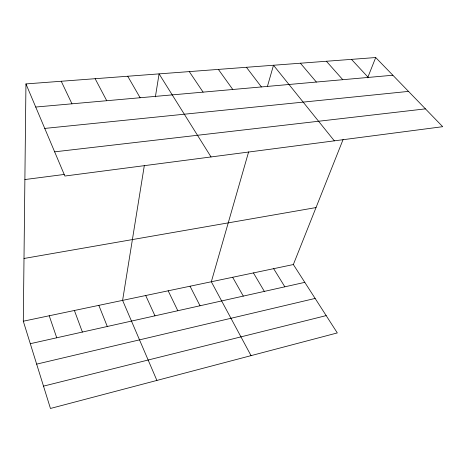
<?xml version="1.0" encoding="UTF-8"?>
<svg xmlns="http://www.w3.org/2000/svg" width="466" height="466" viewBox="0 0 466 466"><rect width="100%" height="100%" fill="white"/><g stroke="black" fill="none" stroke-linecap="round" stroke-linejoin="round"><path stroke-width="0.7" d="M343.081 139.555L293.353 264.542L337.308 332.922L50.45 408.461L23.3 321.208L25.95 83.921L375.707 57.539L442.7 126.688L64.873 176.037L25.95 83.921M144.338 165.436L122.605 300.372L156.891 380.431M155.382 96.841L159.081 73.878L211.034 156.949M248.623 151.881L211.325 281.755L251.04 355.64M267.507 86.111L273.501 65.246L334.332 140.843M367.645 77.81L375.707 57.539M43.501 386.133L326.177 315.61M36.657 364.132L315.132 298.426M30.296 343.692L304.805 282.355M23.3 321.208L293.353 264.542M23.999 258.479L316.018 207.568M24.884 179.55L64.192 174.453M54.644 151.834L425.435 108.869M44.753 128.418L408.507 91.394M35.719 107.04L392.855 75.236M351.469 59.368L368.257 77.426M326.386 61.256L342.784 79.698M300.413 63.219L316.373 82.045M246.432 67.29L261.403 86.944M218.373 69.405L232.79 89.489M189.278 71.601L203.083 92.134M273.659 268.672L284.848 286.811M253.434 272.919L264.356 291.396M127.725 76.243L140.126 97.744M232.662 277.276L243.293 296.102M95.134 78.702L106.737 100.714M190.041 286.217L200.03 305.766M168.179 290.807L177.814 310.729M61.232 81.259L71.962 103.813M145.707 295.52L154.974 315.837M98.839 305.358L107.291 326.491M74.391 310.484L82.389 332.054M49.221 315.767L56.736 337.786"/></g></svg>
